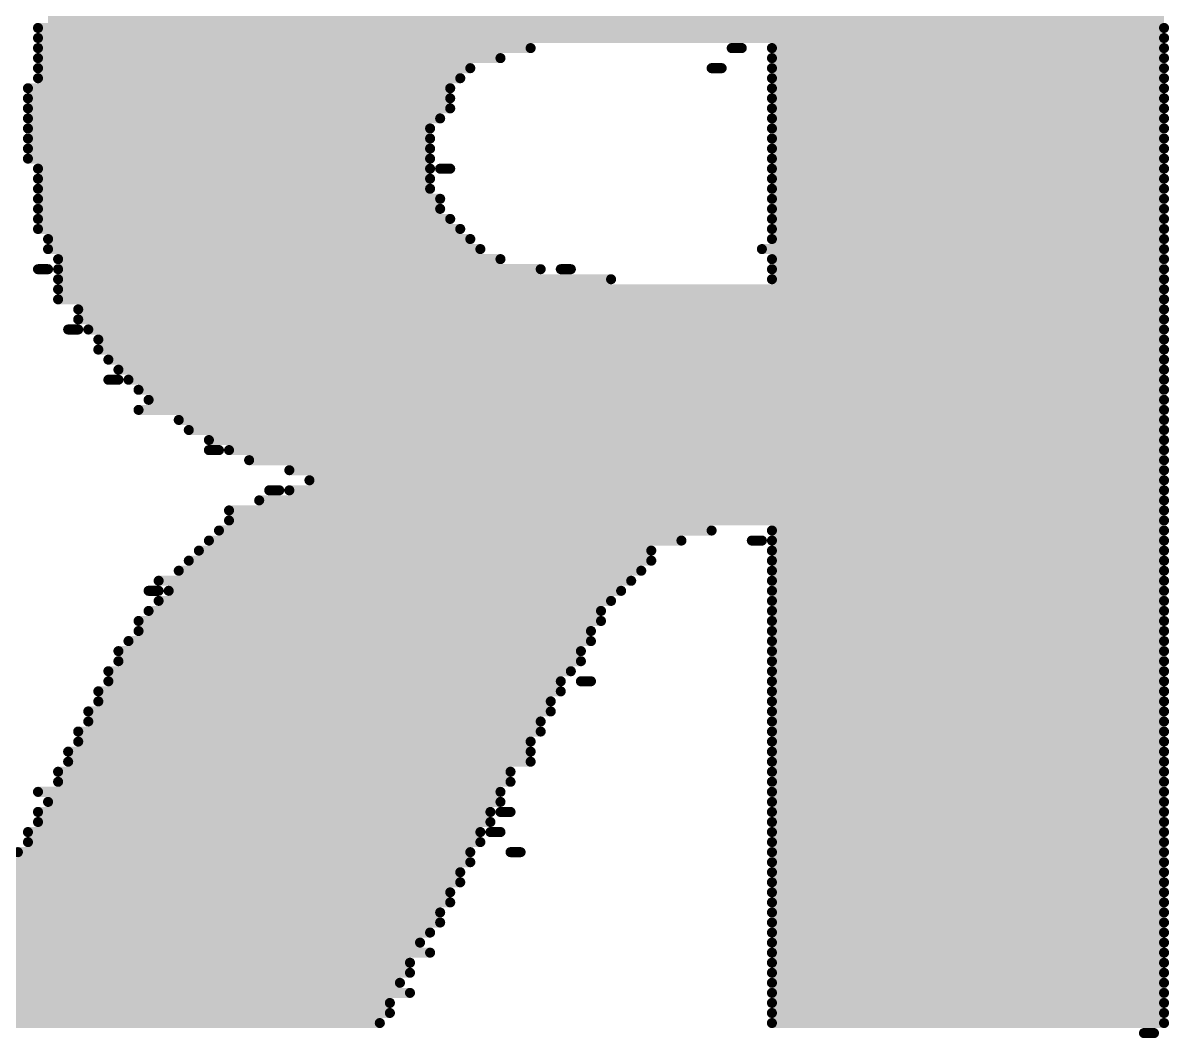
# Model space of a CAD drawing. Header units: inches. Extents: x -0.4 to 12.9, y -0.9 to 6.
# Drawn here: x 0.612 to 0.726, y 2.0478 to 2.1488 of the extents above; entities that cross this region are included whole.
import ezdxf

# ---------------------------------------------------------------- set-up
doc = ezdxf.new("R2010")
doc.units = ezdxf.units.IN
doc.header["$MEASUREMENT"] = 0
doc.layers.add('Bottom Overlay', color=54, linetype='Continuous')

msp = doc.modelspace()

# ---------------------------------------------------------------- linework, layer by layer
at = {"layer": 'Bottom Overlay'}
for points in [[(0.61445, 2.14925, 0.001, 0.001, 0), (0.72545, 2.14925, 0.001, 0.001, 0)], [(0.61345, 2.14825, 0.001, 0.001, 0), (0.72545, 2.14825, 0.001, 0.001, 0)], [(0.61345, 2.14725, 0.001, 0.001, 0), (0.72545, 2.14725, 0.001, 0.001, 0)], [(0.61345, 2.14625, 0.001, 0.001, 0), (0.66245, 2.14625, 0.001, 0.001, 0)], [(0.68245, 2.14625, 0.001, 0.001, 0), (0.68345, 2.14625, 0.001, 0.001, 0)], [(0.68645, 2.14625, 0.001, 0.001, 0), (0.72545, 2.14625, 0.001, 0.001, 0)], [(0.61345, 2.14525, 0.001, 0.001, 0), (0.65945, 2.14525, 0.001, 0.001, 0)], [(0.68645, 2.14525, 0.001, 0.001, 0), (0.72545, 2.14525, 0.001, 0.001, 0)], [(0.61345, 2.14425, 0.001, 0.001, 0), (0.65645, 2.14425, 0.001, 0.001, 0)], [(0.68045, 2.14425, 0.001, 0.001, 0), (0.68145, 2.14425, 0.001, 0.001, 0)], [(0.68645, 2.14425, 0.001, 0.001, 0), (0.72545, 2.14425, 0.001, 0.001, 0)], [(0.61345, 2.14325, 0.001, 0.001, 0), (0.65545, 2.14325, 0.001, 0.001, 0)], [(0.68645, 2.14325, 0.001, 0.001, 0), (0.72545, 2.14325, 0.001, 0.001, 0)], [(0.61245, 2.14225, 0.001, 0.001, 0), (0.65445, 2.14225, 0.001, 0.001, 0)], [(0.68645, 2.14225, 0.001, 0.001, 0), (0.72545, 2.14225, 0.001, 0.001, 0)], [(0.61245, 2.14125, 0.001, 0.001, 0), (0.65445, 2.14125, 0.001, 0.001, 0)], [(0.68645, 2.14125, 0.001, 0.001, 0), (0.72545, 2.14125, 0.001, 0.001, 0)], [(0.61245, 2.14025, 0.001, 0.001, 0), (0.65445, 2.14025, 0.001, 0.001, 0)], [(0.68645, 2.14025, 0.001, 0.001, 0), (0.72545, 2.14025, 0.001, 0.001, 0)], [(0.61245, 2.13925, 0.001, 0.001, 0), (0.65345, 2.13925, 0.001, 0.001, 0)], [(0.61245, 2.13825, 0.001, 0.001, 0), (0.65245, 2.13825, 0.001, 0.001, 0)], [(0.68645, 2.13925, 0.001, 0.001, 0), (0.72545, 2.13925, 0.001, 0.001, 0)], [(0.68645, 2.13825, 0.001, 0.001, 0), (0.72545, 2.13825, 0.001, 0.001, 0)], [(0.61245, 2.13725, 0.001, 0.001, 0), (0.65245, 2.13725, 0.001, 0.001, 0)], [(0.68645, 2.13725, 0.001, 0.001, 0), (0.72545, 2.13725, 0.001, 0.001, 0)], [(0.61245, 2.13625, 0.001, 0.001, 0), (0.65245, 2.13625, 0.001, 0.001, 0)], [(0.68645, 2.13625, 0.001, 0.001, 0), (0.72545, 2.13625, 0.001, 0.001, 0)], [(0.61245, 2.13525, 0.001, 0.001, 0), (0.65245, 2.13525, 0.001, 0.001, 0)], [(0.68645, 2.13525, 0.001, 0.001, 0), (0.72545, 2.13525, 0.001, 0.001, 0)], [(0.61345, 2.13425, 0.001, 0.001, 0), (0.65245, 2.13425, 0.001, 0.001, 0)], [(0.65345, 2.13425, 0.001, 0.001, 0), (0.65445, 2.13425, 0.001, 0.001, 0)], [(0.68645, 2.13425, 0.001, 0.001, 0), (0.72545, 2.13425, 0.001, 0.001, 0)], [(0.61345, 2.13325, 0.001, 0.001, 0), (0.65245, 2.13325, 0.001, 0.001, 0)], [(0.68645, 2.13325, 0.001, 0.001, 0), (0.72545, 2.13325, 0.001, 0.001, 0)], [(0.61345, 2.13225, 0.001, 0.001, 0), (0.65245, 2.13225, 0.001, 0.001, 0)], [(0.68645, 2.13225, 0.001, 0.001, 0), (0.72545, 2.13225, 0.001, 0.001, 0)], [(0.61345, 2.13125, 0.001, 0.001, 0), (0.65345, 2.13125, 0.001, 0.001, 0)], [(0.61345, 2.13025, 0.001, 0.001, 0), (0.65345, 2.13025, 0.001, 0.001, 0)], [(0.68645, 2.13125, 0.001, 0.001, 0), (0.72545, 2.13125, 0.001, 0.001, 0)], [(0.68645, 2.13025, 0.001, 0.001, 0), (0.72545, 2.13025, 0.001, 0.001, 0)], [(0.61345, 2.12925, 0.001, 0.001, 0), (0.65445, 2.12925, 0.001, 0.001, 0)], [(0.68645, 2.12925, 0.001, 0.001, 0), (0.72545, 2.12925, 0.001, 0.001, 0)], [(0.61345, 2.12825, 0.001, 0.001, 0), (0.65545, 2.12825, 0.001, 0.001, 0)], [(0.68645, 2.12825, 0.001, 0.001, 0), (0.72545, 2.12825, 0.001, 0.001, 0)], [(0.61445, 2.12725, 0.001, 0.001, 0), (0.65645, 2.12725, 0.001, 0.001, 0)], [(0.68645, 2.12725, 0.001, 0.001, 0), (0.72545, 2.12725, 0.001, 0.001, 0)], [(0.61445, 2.12625, 0.001, 0.001, 0), (0.65745, 2.12625, 0.001, 0.001, 0)], [(0.68545, 2.12625, 0.001, 0.001, 0), (0.72545, 2.12625, 0.001, 0.001, 0)], [(0.61545, 2.12525, 0.001, 0.001, 0), (0.65945, 2.12525, 0.001, 0.001, 0)], [(0.68645, 2.12525, 0.001, 0.001, 0), (0.72545, 2.12525, 0.001, 0.001, 0)], [(0.61345, 2.12425, 0.001, 0.001, 0), (0.61445, 2.12425, 0.001, 0.001, 0)], [(0.61545, 2.12425, 0.001, 0.001, 0), (0.66345, 2.12425, 0.001, 0.001, 0)], [(0.66545, 2.12425, 0.001, 0.001, 0), (0.66645, 2.12425, 0.001, 0.001, 0)], [(0.68645, 2.12425, 0.001, 0.001, 0), (0.72545, 2.12425, 0.001, 0.001, 0)], [(0.61545, 2.12325, 0.001, 0.001, 0), (0.67045, 2.12325, 0.001, 0.001, 0)], [(0.61545, 2.12225, 0.001, 0.001, 0), (0.72545, 2.12225, 0.001, 0.001, 0)], [(0.68645, 2.12325, 0.001, 0.001, 0), (0.72545, 2.12325, 0.001, 0.001, 0)], [(0.61545, 2.12125, 0.001, 0.001, 0), (0.72545, 2.12125, 0.001, 0.001, 0)], [(0.61745, 2.12025, 0.001, 0.001, 0), (0.72545, 2.12025, 0.001, 0.001, 0)], [(0.61745, 2.11925, 0.001, 0.001, 0), (0.72545, 2.11925, 0.001, 0.001, 0)], [(0.61645, 2.11825, 0.001, 0.001, 0), (0.61745, 2.11825, 0.001, 0.001, 0)], [(0.61845, 2.11825, 0.001, 0.001, 0), (0.72545, 2.11825, 0.001, 0.001, 0)], [(0.61945, 2.11725, 0.001, 0.001, 0), (0.72545, 2.11725, 0.001, 0.001, 0)], [(0.61945, 2.11625, 0.001, 0.001, 0), (0.72545, 2.11625, 0.001, 0.001, 0)], [(0.62045, 2.11525, 0.001, 0.001, 0), (0.72545, 2.11525, 0.001, 0.001, 0)], [(0.62145, 2.11425, 0.001, 0.001, 0), (0.72545, 2.11425, 0.001, 0.001, 0)], [(0.62045, 2.11325, 0.001, 0.001, 0), (0.62145, 2.11325, 0.001, 0.001, 0)], [(0.62245, 2.11325, 0.001, 0.001, 0), (0.72545, 2.11325, 0.001, 0.001, 0)], [(0.62345, 2.11225, 0.001, 0.001, 0), (0.72545, 2.11225, 0.001, 0.001, 0)], [(0.62445, 2.11125, 0.001, 0.001, 0), (0.72545, 2.11125, 0.001, 0.001, 0)], [(0.62345, 2.11025, 0.001, 0.001, 0), (0.72545, 2.11025, 0.001, 0.001, 0)], [(0.62745, 2.10925, 0.001, 0.001, 0), (0.72545, 2.10925, 0.001, 0.001, 0)], [(0.62845, 2.10825, 0.001, 0.001, 0), (0.72545, 2.10825, 0.001, 0.001, 0)], [(0.63045, 2.10725, 0.001, 0.001, 0), (0.72545, 2.10725, 0.001, 0.001, 0)], [(0.63045, 2.10625, 0.001, 0.001, 0), (0.63145, 2.10625, 0.001, 0.001, 0)], [(0.63245, 2.10625, 0.001, 0.001, 0), (0.72545, 2.10625, 0.001, 0.001, 0)], [(0.63445, 2.10525, 0.001, 0.001, 0), (0.72545, 2.10525, 0.001, 0.001, 0)], [(0.63845, 2.10425, 0.001, 0.001, 0), (0.72545, 2.10425, 0.001, 0.001, 0)], [(0.64045, 2.10325, 0.001, 0.001, 0), (0.72545, 2.10325, 0.001, 0.001, 0)], [(0.63645, 2.10225, 0.001, 0.001, 0), (0.63745, 2.10225, 0.001, 0.001, 0)], [(0.63845, 2.10225, 0.001, 0.001, 0), (0.72545, 2.10225, 0.001, 0.001, 0)], [(0.63545, 2.10125, 0.001, 0.001, 0), (0.72545, 2.10125, 0.001, 0.001, 0)], [(0.63245, 2.10025, 0.001, 0.001, 0), (0.72545, 2.10025, 0.001, 0.001, 0)], [(0.63145, 2.09825, 0.001, 0.001, 0), (0.68045, 2.09825, 0.001, 0.001, 0)], [(0.63245, 2.09925, 0.001, 0.001, 0), (0.72545, 2.09925, 0.001, 0.001, 0)], [(0.68645, 2.09825, 0.001, 0.001, 0), (0.72545, 2.09825, 0.001, 0.001, 0)], [(0.63045, 2.09725, 0.001, 0.001, 0), (0.67745, 2.09725, 0.001, 0.001, 0)], [(0.68445, 2.09725, 0.001, 0.001, 0), (0.68545, 2.09725, 0.001, 0.001, 0)], [(0.68645, 2.09725, 0.001, 0.001, 0), (0.72545, 2.09725, 0.001, 0.001, 0)], [(0.62945, 2.09625, 0.001, 0.001, 0), (0.67445, 2.09625, 0.001, 0.001, 0)], [(0.68645, 2.09625, 0.001, 0.001, 0), (0.72545, 2.09625, 0.001, 0.001, 0)], [(0.62845, 2.09525, 0.001, 0.001, 0), (0.67445, 2.09525, 0.001, 0.001, 0)], [(0.68645, 2.09525, 0.001, 0.001, 0), (0.72545, 2.09525, 0.001, 0.001, 0)], [(0.62745, 2.09425, 0.001, 0.001, 0), (0.67345, 2.09425, 0.001, 0.001, 0)], [(0.68645, 2.09425, 0.001, 0.001, 0), (0.72545, 2.09425, 0.001, 0.001, 0)], [(0.62545, 2.09325, 0.001, 0.001, 0), (0.67245, 2.09325, 0.001, 0.001, 0)], [(0.68645, 2.09325, 0.001, 0.001, 0), (0.72545, 2.09325, 0.001, 0.001, 0)], [(0.62445, 2.09225, 0.001, 0.001, 0), (0.62545, 2.09225, 0.001, 0.001, 0)], [(0.62645, 2.09225, 0.001, 0.001, 0), (0.67145, 2.09225, 0.001, 0.001, 0)], [(0.68645, 2.09225, 0.001, 0.001, 0), (0.72545, 2.09225, 0.001, 0.001, 0)], [(0.62545, 2.09125, 0.001, 0.001, 0), (0.67045, 2.09125, 0.001, 0.001, 0)], [(0.68645, 2.09125, 0.001, 0.001, 0), (0.72545, 2.09125, 0.001, 0.001, 0)], [(0.62345, 2.08925, 0.001, 0.001, 0), (0.66945, 2.08925, 0.001, 0.001, 0)], [(0.62445, 2.09025, 0.001, 0.001, 0), (0.66945, 2.09025, 0.001, 0.001, 0)], [(0.68645, 2.09025, 0.001, 0.001, 0), (0.72545, 2.09025, 0.001, 0.001, 0)], [(0.68645, 2.08925, 0.001, 0.001, 0), (0.72545, 2.08925, 0.001, 0.001, 0)], [(0.62345, 2.08825, 0.001, 0.001, 0), (0.66845, 2.08825, 0.001, 0.001, 0)], [(0.68645, 2.08825, 0.001, 0.001, 0), (0.72545, 2.08825, 0.001, 0.001, 0)], [(0.62245, 2.08725, 0.001, 0.001, 0), (0.66845, 2.08725, 0.001, 0.001, 0)], [(0.68645, 2.08725, 0.001, 0.001, 0), (0.72545, 2.08725, 0.001, 0.001, 0)], [(0.62145, 2.08625, 0.001, 0.001, 0), (0.66745, 2.08625, 0.001, 0.001, 0)], [(0.68645, 2.08625, 0.001, 0.001, 0), (0.72545, 2.08625, 0.001, 0.001, 0)], [(0.62145, 2.08525, 0.001, 0.001, 0), (0.66745, 2.08525, 0.001, 0.001, 0)], [(0.68645, 2.08525, 0.001, 0.001, 0), (0.72545, 2.08525, 0.001, 0.001, 0)], [(0.62045, 2.08425, 0.001, 0.001, 0), (0.66645, 2.08425, 0.001, 0.001, 0)], [(0.68645, 2.08425, 0.001, 0.001, 0), (0.72545, 2.08425, 0.001, 0.001, 0)], [(0.62045, 2.08325, 0.001, 0.001, 0), (0.66545, 2.08325, 0.001, 0.001, 0)], [(0.66745, 2.08325, 0.001, 0.001, 0), (0.66845, 2.08325, 0.001, 0.001, 0)], [(0.68645, 2.08325, 0.001, 0.001, 0), (0.72545, 2.08325, 0.001, 0.001, 0)], [(0.61945, 2.08225, 0.001, 0.001, 0), (0.66545, 2.08225, 0.001, 0.001, 0)], [(0.61945, 2.08125, 0.001, 0.001, 0), (0.66445, 2.08125, 0.001, 0.001, 0)], [(0.68645, 2.08225, 0.001, 0.001, 0), (0.72545, 2.08225, 0.001, 0.001, 0)], [(0.68645, 2.08125, 0.001, 0.001, 0), (0.72545, 2.08125, 0.001, 0.001, 0)], [(0.61845, 2.08025, 0.001, 0.001, 0), (0.66445, 2.08025, 0.001, 0.001, 0)], [(0.68645, 2.08025, 0.001, 0.001, 0), (0.72545, 2.08025, 0.001, 0.001, 0)], [(0.61845, 2.07925, 0.001, 0.001, 0), (0.66345, 2.07925, 0.001, 0.001, 0)], [(0.68645, 2.07925, 0.001, 0.001, 0), (0.72545, 2.07925, 0.001, 0.001, 0)], [(0.61745, 2.07825, 0.001, 0.001, 0), (0.66345, 2.07825, 0.001, 0.001, 0)], [(0.68645, 2.07825, 0.001, 0.001, 0), (0.72545, 2.07825, 0.001, 0.001, 0)], [(0.61745, 2.07725, 0.001, 0.001, 0), (0.66245, 2.07725, 0.001, 0.001, 0)], [(0.68645, 2.07725, 0.001, 0.001, 0), (0.72545, 2.07725, 0.001, 0.001, 0)], [(0.61645, 2.07625, 0.001, 0.001, 0), (0.66245, 2.07625, 0.001, 0.001, 0)], [(0.68645, 2.07625, 0.001, 0.001, 0), (0.72545, 2.07625, 0.001, 0.001, 0)], [(0.61645, 2.07525, 0.001, 0.001, 0), (0.66245, 2.07525, 0.001, 0.001, 0)], [(0.68645, 2.07525, 0.001, 0.001, 0), (0.72545, 2.07525, 0.001, 0.001, 0)], [(0.61545, 2.07425, 0.001, 0.001, 0), (0.66045, 2.07425, 0.001, 0.001, 0)], [(0.61545, 2.07325, 0.001, 0.001, 0), (0.66045, 2.07325, 0.001, 0.001, 0)], [(0.68645, 2.07425, 0.001, 0.001, 0), (0.72545, 2.07425, 0.001, 0.001, 0)], [(0.68645, 2.07325, 0.001, 0.001, 0), (0.72545, 2.07325, 0.001, 0.001, 0)], [(0.61345, 2.07225, 0.001, 0.001, 0), (0.65945, 2.07225, 0.001, 0.001, 0)], [(0.68645, 2.07225, 0.001, 0.001, 0), (0.72545, 2.07225, 0.001, 0.001, 0)], [(0.61445, 2.07125, 0.001, 0.001, 0), (0.65945, 2.07125, 0.001, 0.001, 0)], [(0.68645, 2.07125, 0.001, 0.001, 0), (0.72545, 2.07125, 0.001, 0.001, 0)], [(0.61345, 2.07025, 0.001, 0.001, 0), (0.65845, 2.07025, 0.001, 0.001, 0)], [(0.65945, 2.07025, 0.001, 0.001, 0), (0.66045, 2.07025, 0.001, 0.001, 0)], [(0.68645, 2.07025, 0.001, 0.001, 0), (0.72545, 2.07025, 0.001, 0.001, 0)], [(0.61345, 2.06925, 0.001, 0.001, 0), (0.65845, 2.06925, 0.001, 0.001, 0)], [(0.68645, 2.06925, 0.001, 0.001, 0), (0.72545, 2.06925, 0.001, 0.001, 0)], [(0.61245, 2.06825, 0.001, 0.001, 0), (0.65745, 2.06825, 0.001, 0.001, 0)], [(0.65845, 2.06825, 0.001, 0.001, 0), (0.65945, 2.06825, 0.001, 0.001, 0)], [(0.68645, 2.06825, 0.001, 0.001, 0), (0.72545, 2.06825, 0.001, 0.001, 0)], [(0.61245, 2.06725, 0.001, 0.001, 0), (0.65745, 2.06725, 0.001, 0.001, 0)], [(0.68645, 2.06725, 0.001, 0.001, 0), (0.72545, 2.06725, 0.001, 0.001, 0)], [(0.61045, 2.06525, 0.001, 0.001, 0), (0.65645, 2.06525, 0.001, 0.001, 0)], [(0.61145, 2.06625, 0.001, 0.001, 0), (0.65645, 2.06625, 0.001, 0.001, 0)], [(0.66045, 2.06625, 0.001, 0.001, 0), (0.66145, 2.06625, 0.001, 0.001, 0)], [(0.68645, 2.06625, 0.001, 0.001, 0), (0.72545, 2.06625, 0.001, 0.001, 0)], [(0.68645, 2.06525, 0.001, 0.001, 0), (0.72545, 2.06525, 0.001, 0.001, 0)], [(0.61045, 2.06425, 0.001, 0.001, 0), (0.65545, 2.06425, 0.001, 0.001, 0)], [(0.68645, 2.06425, 0.001, 0.001, 0), (0.72545, 2.06425, 0.001, 0.001, 0)], [(0.61045, 2.06325, 0.001, 0.001, 0), (0.65545, 2.06325, 0.001, 0.001, 0)], [(0.68645, 2.06325, 0.001, 0.001, 0), (0.72545, 2.06325, 0.001, 0.001, 0)], [(0.60945, 2.06225, 0.001, 0.001, 0), (0.65445, 2.06225, 0.001, 0.001, 0)], [(0.68645, 2.06225, 0.001, 0.001, 0), (0.72545, 2.06225, 0.001, 0.001, 0)], [(0.60845, 2.06125, 0.001, 0.001, 0), (0.65445, 2.06125, 0.001, 0.001, 0)], [(0.68645, 2.06125, 0.001, 0.001, 0), (0.72545, 2.06125, 0.001, 0.001, 0)], [(0.60845, 2.06025, 0.001, 0.001, 0), (0.65345, 2.06025, 0.001, 0.001, 0)], [(0.68645, 2.06025, 0.001, 0.001, 0), (0.72545, 2.06025, 0.001, 0.001, 0)], [(0.60745, 2.05925, 0.001, 0.001, 0), (0.65345, 2.05925, 0.001, 0.001, 0)], [(0.68645, 2.05925, 0.001, 0.001, 0), (0.72545, 2.05925, 0.001, 0.001, 0)], [(0.60645, 2.05725, 0.001, 0.001, 0), (0.65145, 2.05725, 0.001, 0.001, 0)], [(0.60745, 2.05825, 0.001, 0.001, 0), (0.65245, 2.05825, 0.001, 0.001, 0)], [(0.68645, 2.05825, 0.001, 0.001, 0), (0.72545, 2.05825, 0.001, 0.001, 0)], [(0.68645, 2.05725, 0.001, 0.001, 0), (0.72545, 2.05725, 0.001, 0.001, 0)], [(0.60545, 2.05625, 0.001, 0.001, 0), (0.65245, 2.05625, 0.001, 0.001, 0)], [(0.68645, 2.05625, 0.001, 0.001, 0), (0.72545, 2.05625, 0.001, 0.001, 0)], [(0.60545, 2.05525, 0.001, 0.001, 0), (0.65045, 2.05525, 0.001, 0.001, 0)], [(0.68645, 2.05525, 0.001, 0.001, 0), (0.72545, 2.05525, 0.001, 0.001, 0)], [(0.60545, 2.05425, 0.001, 0.001, 0), (0.65045, 2.05425, 0.001, 0.001, 0)], [(0.68645, 2.05425, 0.001, 0.001, 0), (0.72545, 2.05425, 0.001, 0.001, 0)], [(0.60445, 2.05325, 0.001, 0.001, 0), (0.64945, 2.05325, 0.001, 0.001, 0)], [(0.68645, 2.05325, 0.001, 0.001, 0), (0.72545, 2.05325, 0.001, 0.001, 0)], [(0.60445, 2.05225, 0.001, 0.001, 0), (0.65045, 2.05225, 0.001, 0.001, 0)], [(0.68645, 2.05225, 0.001, 0.001, 0), (0.72545, 2.05225, 0.001, 0.001, 0)], [(0.60345, 2.05125, 0.001, 0.001, 0), (0.64845, 2.05125, 0.001, 0.001, 0)], [(0.68645, 2.05125, 0.001, 0.001, 0), (0.72545, 2.05125, 0.001, 0.001, 0)], [(0.60345, 2.05025, 0.001, 0.001, 0), (0.64845, 2.05025, 0.001, 0.001, 0)], [(0.60345, 2.04925, 0.001, 0.001, 0), (0.64745, 2.04925, 0.001, 0.001, 0)], [(0.68645, 2.05025, 0.001, 0.001, 0), (0.72545, 2.05025, 0.001, 0.001, 0)], [(0.68645, 2.04925, 0.001, 0.001, 0), (0.72545, 2.04925, 0.001, 0.001, 0)], [(0.72345, 2.04825, 0.001, 0.001, 0), (0.72445, 2.04825, 0.001, 0.001, 0)]]:
    msp.add_lwpolyline(points, format="xyseb", dxfattribs=at)
for points in [[(0.6132, 2.14825, 0.0005, 0.0005, 1), (0.6137, 2.14825, 0.0005, 0.0005, 1)], [(0.7252, 2.14825, 0.0005, 0.0005, 1), (0.7257, 2.14825, 0.0005, 0.0005, 1)], [(0.6132, 2.14725, 0.0005, 0.0005, 1), (0.6137, 2.14725, 0.0005, 0.0005, 1)], [(0.6132, 2.14625, 0.0005, 0.0005, 1), (0.6137, 2.14625, 0.0005, 0.0005, 1)], [(0.6622, 2.14625, 0.0005, 0.0005, 1), (0.6627, 2.14625, 0.0005, 0.0005, 1)], [(0.6822, 2.14625, 0.0005, 0.0005, 1), (0.6827, 2.14625, 0.0005, 0.0005, 1)], [(0.6832, 2.14625, 0.0005, 0.0005, 1), (0.6837, 2.14625, 0.0005, 0.0005, 1)], [(0.6862, 2.14625, 0.0005, 0.0005, 1), (0.6867, 2.14625, 0.0005, 0.0005, 1)], [(0.7252, 2.14725, 0.0005, 0.0005, 1), (0.7257, 2.14725, 0.0005, 0.0005, 1)], [(0.7252, 2.14625, 0.0005, 0.0005, 1), (0.7257, 2.14625, 0.0005, 0.0005, 1)], [(0.6132, 2.14525, 0.0005, 0.0005, 1), (0.6137, 2.14525, 0.0005, 0.0005, 1)], [(0.6592, 2.14525, 0.0005, 0.0005, 1), (0.6597, 2.14525, 0.0005, 0.0005, 1)], [(0.6862, 2.14525, 0.0005, 0.0005, 1), (0.6867, 2.14525, 0.0005, 0.0005, 1)], [(0.7252, 2.14525, 0.0005, 0.0005, 1), (0.7257, 2.14525, 0.0005, 0.0005, 1)], [(0.6132, 2.14425, 0.0005, 0.0005, 1), (0.6137, 2.14425, 0.0005, 0.0005, 1)], [(0.6562, 2.14425, 0.0005, 0.0005, 1), (0.6567, 2.14425, 0.0005, 0.0005, 1)], [(0.6802, 2.14425, 0.0005, 0.0005, 1), (0.6807, 2.14425, 0.0005, 0.0005, 1)], [(0.6812, 2.14425, 0.0005, 0.0005, 1), (0.6817, 2.14425, 0.0005, 0.0005, 1)], [(0.6862, 2.14425, 0.0005, 0.0005, 1), (0.6867, 2.14425, 0.0005, 0.0005, 1)], [(0.7252, 2.14425, 0.0005, 0.0005, 1), (0.7257, 2.14425, 0.0005, 0.0005, 1)], [(0.6132, 2.14325, 0.0005, 0.0005, 1), (0.6137, 2.14325, 0.0005, 0.0005, 1)], [(0.6552, 2.14325, 0.0005, 0.0005, 1), (0.6557, 2.14325, 0.0005, 0.0005, 1)], [(0.6862, 2.14325, 0.0005, 0.0005, 1), (0.6867, 2.14325, 0.0005, 0.0005, 1)], [(0.7252, 2.14325, 0.0005, 0.0005, 1), (0.7257, 2.14325, 0.0005, 0.0005, 1)], [(0.6122, 2.14225, 0.0005, 0.0005, 1), (0.6127, 2.14225, 0.0005, 0.0005, 1)], [(0.6542, 2.14225, 0.0005, 0.0005, 1), (0.6547, 2.14225, 0.0005, 0.0005, 1)], [(0.6862, 2.14225, 0.0005, 0.0005, 1), (0.6867, 2.14225, 0.0005, 0.0005, 1)], [(0.7252, 2.14225, 0.0005, 0.0005, 1), (0.7257, 2.14225, 0.0005, 0.0005, 1)], [(0.6122, 2.14125, 0.0005, 0.0005, 1), (0.6127, 2.14125, 0.0005, 0.0005, 1)], [(0.6542, 2.14125, 0.0005, 0.0005, 1), (0.6547, 2.14125, 0.0005, 0.0005, 1)], [(0.6862, 2.14125, 0.0005, 0.0005, 1), (0.6867, 2.14125, 0.0005, 0.0005, 1)], [(0.7252, 2.14125, 0.0005, 0.0005, 1), (0.7257, 2.14125, 0.0005, 0.0005, 1)], [(0.6122, 2.14025, 0.0005, 0.0005, 1), (0.6127, 2.14025, 0.0005, 0.0005, 1)], [(0.6542, 2.14025, 0.0005, 0.0005, 1), (0.6547, 2.14025, 0.0005, 0.0005, 1)], [(0.6862, 2.14025, 0.0005, 0.0005, 1), (0.6867, 2.14025, 0.0005, 0.0005, 1)], [(0.7252, 2.14025, 0.0005, 0.0005, 1), (0.7257, 2.14025, 0.0005, 0.0005, 1)], [(0.6122, 2.13925, 0.0005, 0.0005, 1), (0.6127, 2.13925, 0.0005, 0.0005, 1)], [(0.6122, 2.13825, 0.0005, 0.0005, 1), (0.6127, 2.13825, 0.0005, 0.0005, 1)], [(0.6522, 2.13825, 0.0005, 0.0005, 1), (0.6527, 2.13825, 0.0005, 0.0005, 1)], [(0.6532, 2.13925, 0.0005, 0.0005, 1), (0.6537, 2.13925, 0.0005, 0.0005, 1)], [(0.6862, 2.13925, 0.0005, 0.0005, 1), (0.6867, 2.13925, 0.0005, 0.0005, 1)], [(0.6862, 2.13825, 0.0005, 0.0005, 1), (0.6867, 2.13825, 0.0005, 0.0005, 1)], [(0.7252, 2.13925, 0.0005, 0.0005, 1), (0.7257, 2.13925, 0.0005, 0.0005, 1)], [(0.7252, 2.13825, 0.0005, 0.0005, 1), (0.7257, 2.13825, 0.0005, 0.0005, 1)], [(0.6122, 2.13725, 0.0005, 0.0005, 1), (0.6127, 2.13725, 0.0005, 0.0005, 1)], [(0.6522, 2.13725, 0.0005, 0.0005, 1), (0.6527, 2.13725, 0.0005, 0.0005, 1)], [(0.6862, 2.13725, 0.0005, 0.0005, 1), (0.6867, 2.13725, 0.0005, 0.0005, 1)], [(0.7252, 2.13725, 0.0005, 0.0005, 1), (0.7257, 2.13725, 0.0005, 0.0005, 1)], [(0.6122, 2.13625, 0.0005, 0.0005, 1), (0.6127, 2.13625, 0.0005, 0.0005, 1)], [(0.6522, 2.13625, 0.0005, 0.0005, 1), (0.6527, 2.13625, 0.0005, 0.0005, 1)], [(0.6862, 2.13625, 0.0005, 0.0005, 1), (0.6867, 2.13625, 0.0005, 0.0005, 1)], [(0.7252, 2.13625, 0.0005, 0.0005, 1), (0.7257, 2.13625, 0.0005, 0.0005, 1)], [(0.6122, 2.13525, 0.0005, 0.0005, 1), (0.6127, 2.13525, 0.0005, 0.0005, 1)], [(0.6522, 2.13525, 0.0005, 0.0005, 1), (0.6527, 2.13525, 0.0005, 0.0005, 1)], [(0.6862, 2.13525, 0.0005, 0.0005, 1), (0.6867, 2.13525, 0.0005, 0.0005, 1)], [(0.7252, 2.13525, 0.0005, 0.0005, 1), (0.7257, 2.13525, 0.0005, 0.0005, 1)], [(0.6132, 2.13425, 0.0005, 0.0005, 1), (0.6137, 2.13425, 0.0005, 0.0005, 1)], [(0.6522, 2.13425, 0.0005, 0.0005, 1), (0.6527, 2.13425, 0.0005, 0.0005, 1)], [(0.6532, 2.13425, 0.0005, 0.0005, 1), (0.6537, 2.13425, 0.0005, 0.0005, 1)], [(0.6542, 2.13425, 0.0005, 0.0005, 1), (0.6547, 2.13425, 0.0005, 0.0005, 1)], [(0.6862, 2.13425, 0.0005, 0.0005, 1), (0.6867, 2.13425, 0.0005, 0.0005, 1)], [(0.7252, 2.13425, 0.0005, 0.0005, 1), (0.7257, 2.13425, 0.0005, 0.0005, 1)], [(0.6132, 2.13325, 0.0005, 0.0005, 1), (0.6137, 2.13325, 0.0005, 0.0005, 1)], [(0.6522, 2.13325, 0.0005, 0.0005, 1), (0.6527, 2.13325, 0.0005, 0.0005, 1)], [(0.6862, 2.13325, 0.0005, 0.0005, 1), (0.6867, 2.13325, 0.0005, 0.0005, 1)], [(0.7252, 2.13325, 0.0005, 0.0005, 1), (0.7257, 2.13325, 0.0005, 0.0005, 1)], [(0.6132, 2.13225, 0.0005, 0.0005, 1), (0.6137, 2.13225, 0.0005, 0.0005, 1)], [(0.6522, 2.13225, 0.0005, 0.0005, 1), (0.6527, 2.13225, 0.0005, 0.0005, 1)], [(0.6862, 2.13225, 0.0005, 0.0005, 1), (0.6867, 2.13225, 0.0005, 0.0005, 1)], [(0.7252, 2.13225, 0.0005, 0.0005, 1), (0.7257, 2.13225, 0.0005, 0.0005, 1)], [(0.6132, 2.13125, 0.0005, 0.0005, 1), (0.6137, 2.13125, 0.0005, 0.0005, 1)], [(0.6132, 2.13025, 0.0005, 0.0005, 1), (0.6137, 2.13025, 0.0005, 0.0005, 1)], [(0.6532, 2.13125, 0.0005, 0.0005, 1), (0.6537, 2.13125, 0.0005, 0.0005, 1)], [(0.6532, 2.13025, 0.0005, 0.0005, 1), (0.6537, 2.13025, 0.0005, 0.0005, 1)], [(0.6862, 2.13125, 0.0005, 0.0005, 1), (0.6867, 2.13125, 0.0005, 0.0005, 1)], [(0.6862, 2.13025, 0.0005, 0.0005, 1), (0.6867, 2.13025, 0.0005, 0.0005, 1)], [(0.7252, 2.13125, 0.0005, 0.0005, 1), (0.7257, 2.13125, 0.0005, 0.0005, 1)], [(0.7252, 2.13025, 0.0005, 0.0005, 1), (0.7257, 2.13025, 0.0005, 0.0005, 1)], [(0.6132, 2.12925, 0.0005, 0.0005, 1), (0.6137, 2.12925, 0.0005, 0.0005, 1)], [(0.6542, 2.12925, 0.0005, 0.0005, 1), (0.6547, 2.12925, 0.0005, 0.0005, 1)], [(0.6862, 2.12925, 0.0005, 0.0005, 1), (0.6867, 2.12925, 0.0005, 0.0005, 1)], [(0.7252, 2.12925, 0.0005, 0.0005, 1), (0.7257, 2.12925, 0.0005, 0.0005, 1)], [(0.6132, 2.12825, 0.0005, 0.0005, 1), (0.6137, 2.12825, 0.0005, 0.0005, 1)], [(0.6552, 2.12825, 0.0005, 0.0005, 1), (0.6557, 2.12825, 0.0005, 0.0005, 1)], [(0.6862, 2.12825, 0.0005, 0.0005, 1), (0.6867, 2.12825, 0.0005, 0.0005, 1)], [(0.7252, 2.12825, 0.0005, 0.0005, 1), (0.7257, 2.12825, 0.0005, 0.0005, 1)], [(0.6142, 2.12725, 0.0005, 0.0005, 1), (0.6147, 2.12725, 0.0005, 0.0005, 1)], [(0.6562, 2.12725, 0.0005, 0.0005, 1), (0.6567, 2.12725, 0.0005, 0.0005, 1)], [(0.6862, 2.12725, 0.0005, 0.0005, 1), (0.6867, 2.12725, 0.0005, 0.0005, 1)], [(0.7252, 2.12725, 0.0005, 0.0005, 1), (0.7257, 2.12725, 0.0005, 0.0005, 1)], [(0.6142, 2.12625, 0.0005, 0.0005, 1), (0.6147, 2.12625, 0.0005, 0.0005, 1)], [(0.6572, 2.12625, 0.0005, 0.0005, 1), (0.6577, 2.12625, 0.0005, 0.0005, 1)], [(0.6852, 2.12625, 0.0005, 0.0005, 1), (0.6857, 2.12625, 0.0005, 0.0005, 1)], [(0.7252, 2.12625, 0.0005, 0.0005, 1), (0.7257, 2.12625, 0.0005, 0.0005, 1)], [(0.6152, 2.12525, 0.0005, 0.0005, 1), (0.6157, 2.12525, 0.0005, 0.0005, 1)], [(0.6592, 2.12525, 0.0005, 0.0005, 1), (0.6597, 2.12525, 0.0005, 0.0005, 1)], [(0.6862, 2.12525, 0.0005, 0.0005, 1), (0.6867, 2.12525, 0.0005, 0.0005, 1)], [(0.7252, 2.12525, 0.0005, 0.0005, 1), (0.7257, 2.12525, 0.0005, 0.0005, 1)], [(0.6132, 2.12425, 0.0005, 0.0005, 1), (0.6137, 2.12425, 0.0005, 0.0005, 1)], [(0.6142, 2.12425, 0.0005, 0.0005, 1), (0.6147, 2.12425, 0.0005, 0.0005, 1)], [(0.6152, 2.12425, 0.0005, 0.0005, 1), (0.6157, 2.12425, 0.0005, 0.0005, 1)], [(0.6632, 2.12425, 0.0005, 0.0005, 1), (0.6637, 2.12425, 0.0005, 0.0005, 1)], [(0.6652, 2.12425, 0.0005, 0.0005, 1), (0.6657, 2.12425, 0.0005, 0.0005, 1)], [(0.6662, 2.12425, 0.0005, 0.0005, 1), (0.6667, 2.12425, 0.0005, 0.0005, 1)], [(0.6862, 2.12425, 0.0005, 0.0005, 1), (0.6867, 2.12425, 0.0005, 0.0005, 1)], [(0.7252, 2.12425, 0.0005, 0.0005, 1), (0.7257, 2.12425, 0.0005, 0.0005, 1)], [(0.6152, 2.12325, 0.0005, 0.0005, 1), (0.6157, 2.12325, 0.0005, 0.0005, 1)], [(0.6152, 2.12225, 0.0005, 0.0005, 1), (0.6157, 2.12225, 0.0005, 0.0005, 1)], [(0.6702, 2.12325, 0.0005, 0.0005, 1), (0.6707, 2.12325, 0.0005, 0.0005, 1)], [(0.6862, 2.12325, 0.0005, 0.0005, 1), (0.6867, 2.12325, 0.0005, 0.0005, 1)], [(0.7252, 2.12325, 0.0005, 0.0005, 1), (0.7257, 2.12325, 0.0005, 0.0005, 1)], [(0.7252, 2.12225, 0.0005, 0.0005, 1), (0.7257, 2.12225, 0.0005, 0.0005, 1)], [(0.6152, 2.12125, 0.0005, 0.0005, 1), (0.6157, 2.12125, 0.0005, 0.0005, 1)], [(0.7252, 2.12125, 0.0005, 0.0005, 1), (0.7257, 2.12125, 0.0005, 0.0005, 1)], [(0.6172, 2.12025, 0.0005, 0.0005, 1), (0.6177, 2.12025, 0.0005, 0.0005, 1)], [(0.7252, 2.12025, 0.0005, 0.0005, 1), (0.7257, 2.12025, 0.0005, 0.0005, 1)], [(0.6172, 2.11925, 0.0005, 0.0005, 1), (0.6177, 2.11925, 0.0005, 0.0005, 1)], [(0.7252, 2.11925, 0.0005, 0.0005, 1), (0.7257, 2.11925, 0.0005, 0.0005, 1)], [(0.6162, 2.11825, 0.0005, 0.0005, 1), (0.6167, 2.11825, 0.0005, 0.0005, 1)], [(0.6172, 2.11825, 0.0005, 0.0005, 1), (0.6177, 2.11825, 0.0005, 0.0005, 1)], [(0.6182, 2.11825, 0.0005, 0.0005, 1), (0.6187, 2.11825, 0.0005, 0.0005, 1)], [(0.7252, 2.11825, 0.0005, 0.0005, 1), (0.7257, 2.11825, 0.0005, 0.0005, 1)], [(0.6192, 2.11725, 0.0005, 0.0005, 1), (0.6197, 2.11725, 0.0005, 0.0005, 1)], [(0.7252, 2.11725, 0.0005, 0.0005, 1), (0.7257, 2.11725, 0.0005, 0.0005, 1)], [(0.6192, 2.11625, 0.0005, 0.0005, 1), (0.6197, 2.11625, 0.0005, 0.0005, 1)], [(0.7252, 2.11625, 0.0005, 0.0005, 1), (0.7257, 2.11625, 0.0005, 0.0005, 1)], [(0.6202, 2.11525, 0.0005, 0.0005, 1), (0.6207, 2.11525, 0.0005, 0.0005, 1)], [(0.6212, 2.11425, 0.0005, 0.0005, 1), (0.6217, 2.11425, 0.0005, 0.0005, 1)], [(0.7252, 2.11525, 0.0005, 0.0005, 1), (0.7257, 2.11525, 0.0005, 0.0005, 1)], [(0.7252, 2.11425, 0.0005, 0.0005, 1), (0.7257, 2.11425, 0.0005, 0.0005, 1)], [(0.6202, 2.11325, 0.0005, 0.0005, 1), (0.6207, 2.11325, 0.0005, 0.0005, 1)], [(0.6212, 2.11325, 0.0005, 0.0005, 1), (0.6217, 2.11325, 0.0005, 0.0005, 1)], [(0.6222, 2.11325, 0.0005, 0.0005, 1), (0.6227, 2.11325, 0.0005, 0.0005, 1)], [(0.7252, 2.11325, 0.0005, 0.0005, 1), (0.7257, 2.11325, 0.0005, 0.0005, 1)], [(0.6232, 2.11225, 0.0005, 0.0005, 1), (0.6237, 2.11225, 0.0005, 0.0005, 1)], [(0.7252, 2.11225, 0.0005, 0.0005, 1), (0.7257, 2.11225, 0.0005, 0.0005, 1)], [(0.6242, 2.11125, 0.0005, 0.0005, 1), (0.6247, 2.11125, 0.0005, 0.0005, 1)], [(0.7252, 2.11125, 0.0005, 0.0005, 1), (0.7257, 2.11125, 0.0005, 0.0005, 1)], [(0.6232, 2.11025, 0.0005, 0.0005, 1), (0.6237, 2.11025, 0.0005, 0.0005, 1)], [(0.7252, 2.11025, 0.0005, 0.0005, 1), (0.7257, 2.11025, 0.0005, 0.0005, 1)], [(0.6272, 2.10925, 0.0005, 0.0005, 1), (0.6277, 2.10925, 0.0005, 0.0005, 1)], [(0.7252, 2.10925, 0.0005, 0.0005, 1), (0.7257, 2.10925, 0.0005, 0.0005, 1)], [(0.6282, 2.10825, 0.0005, 0.0005, 1), (0.6287, 2.10825, 0.0005, 0.0005, 1)], [(0.7252, 2.10825, 0.0005, 0.0005, 1), (0.7257, 2.10825, 0.0005, 0.0005, 1)], [(0.6302, 2.10725, 0.0005, 0.0005, 1), (0.6307, 2.10725, 0.0005, 0.0005, 1)], [(0.6302, 2.10625, 0.0005, 0.0005, 1), (0.6307, 2.10625, 0.0005, 0.0005, 1)], [(0.6312, 2.10625, 0.0005, 0.0005, 1), (0.6317, 2.10625, 0.0005, 0.0005, 1)], [(0.6322, 2.10625, 0.0005, 0.0005, 1), (0.6327, 2.10625, 0.0005, 0.0005, 1)], [(0.7252, 2.10725, 0.0005, 0.0005, 1), (0.7257, 2.10725, 0.0005, 0.0005, 1)], [(0.7252, 2.10625, 0.0005, 0.0005, 1), (0.7257, 2.10625, 0.0005, 0.0005, 1)], [(0.6342, 2.10525, 0.0005, 0.0005, 1), (0.6347, 2.10525, 0.0005, 0.0005, 1)], [(0.7252, 2.10525, 0.0005, 0.0005, 1), (0.7257, 2.10525, 0.0005, 0.0005, 1)], [(0.6382, 2.10425, 0.0005, 0.0005, 1), (0.6387, 2.10425, 0.0005, 0.0005, 1)], [(0.7252, 2.10425, 0.0005, 0.0005, 1), (0.7257, 2.10425, 0.0005, 0.0005, 1)], [(0.6402, 2.10325, 0.0005, 0.0005, 1), (0.6407, 2.10325, 0.0005, 0.0005, 1)], [(0.7252, 2.10325, 0.0005, 0.0005, 1), (0.7257, 2.10325, 0.0005, 0.0005, 1)], [(0.6362, 2.10225, 0.0005, 0.0005, 1), (0.6367, 2.10225, 0.0005, 0.0005, 1)], [(0.6372, 2.10225, 0.0005, 0.0005, 1), (0.6377, 2.10225, 0.0005, 0.0005, 1)], [(0.6382, 2.10225, 0.0005, 0.0005, 1), (0.6387, 2.10225, 0.0005, 0.0005, 1)], [(0.7252, 2.10225, 0.0005, 0.0005, 1), (0.7257, 2.10225, 0.0005, 0.0005, 1)], [(0.6352, 2.10125, 0.0005, 0.0005, 1), (0.6357, 2.10125, 0.0005, 0.0005, 1)], [(0.7252, 2.10125, 0.0005, 0.0005, 1), (0.7257, 2.10125, 0.0005, 0.0005, 1)], [(0.6322, 2.10025, 0.0005, 0.0005, 1), (0.6327, 2.10025, 0.0005, 0.0005, 1)], [(0.7252, 2.10025, 0.0005, 0.0005, 1), (0.7257, 2.10025, 0.0005, 0.0005, 1)], [(0.6312, 2.09825, 0.0005, 0.0005, 1), (0.6317, 2.09825, 0.0005, 0.0005, 1)], [(0.6322, 2.09925, 0.0005, 0.0005, 1), (0.6327, 2.09925, 0.0005, 0.0005, 1)], [(0.6802, 2.09825, 0.0005, 0.0005, 1), (0.6807, 2.09825, 0.0005, 0.0005, 1)], [(0.6862, 2.09825, 0.0005, 0.0005, 1), (0.6867, 2.09825, 0.0005, 0.0005, 1)], [(0.7252, 2.09925, 0.0005, 0.0005, 1), (0.7257, 2.09925, 0.0005, 0.0005, 1)], [(0.7252, 2.09825, 0.0005, 0.0005, 1), (0.7257, 2.09825, 0.0005, 0.0005, 1)], [(0.6302, 2.09725, 0.0005, 0.0005, 1), (0.6307, 2.09725, 0.0005, 0.0005, 1)], [(0.6772, 2.09725, 0.0005, 0.0005, 1), (0.6777, 2.09725, 0.0005, 0.0005, 1)], [(0.6842, 2.09725, 0.0005, 0.0005, 1), (0.6847, 2.09725, 0.0005, 0.0005, 1)], [(0.6852, 2.09725, 0.0005, 0.0005, 1), (0.6857, 2.09725, 0.0005, 0.0005, 1)], [(0.6862, 2.09725, 0.0005, 0.0005, 1), (0.6867, 2.09725, 0.0005, 0.0005, 1)], [(0.7252, 2.09725, 0.0005, 0.0005, 1), (0.7257, 2.09725, 0.0005, 0.0005, 1)], [(0.6292, 2.09625, 0.0005, 0.0005, 1), (0.6297, 2.09625, 0.0005, 0.0005, 1)], [(0.6742, 2.09625, 0.0005, 0.0005, 1), (0.6747, 2.09625, 0.0005, 0.0005, 1)], [(0.6862, 2.09625, 0.0005, 0.0005, 1), (0.6867, 2.09625, 0.0005, 0.0005, 1)], [(0.7252, 2.09625, 0.0005, 0.0005, 1), (0.7257, 2.09625, 0.0005, 0.0005, 1)], [(0.6282, 2.09525, 0.0005, 0.0005, 1), (0.6287, 2.09525, 0.0005, 0.0005, 1)], [(0.6742, 2.09525, 0.0005, 0.0005, 1), (0.6747, 2.09525, 0.0005, 0.0005, 1)], [(0.6862, 2.09525, 0.0005, 0.0005, 1), (0.6867, 2.09525, 0.0005, 0.0005, 1)], [(0.7252, 2.09525, 0.0005, 0.0005, 1), (0.7257, 2.09525, 0.0005, 0.0005, 1)], [(0.6272, 2.09425, 0.0005, 0.0005, 1), (0.6277, 2.09425, 0.0005, 0.0005, 1)], [(0.6732, 2.09425, 0.0005, 0.0005, 1), (0.6737, 2.09425, 0.0005, 0.0005, 1)], [(0.6862, 2.09425, 0.0005, 0.0005, 1), (0.6867, 2.09425, 0.0005, 0.0005, 1)], [(0.7252, 2.09425, 0.0005, 0.0005, 1), (0.7257, 2.09425, 0.0005, 0.0005, 1)], [(0.6252, 2.09325, 0.0005, 0.0005, 1), (0.6257, 2.09325, 0.0005, 0.0005, 1)], [(0.6722, 2.09325, 0.0005, 0.0005, 1), (0.6727, 2.09325, 0.0005, 0.0005, 1)], [(0.6862, 2.09325, 0.0005, 0.0005, 1), (0.6867, 2.09325, 0.0005, 0.0005, 1)], [(0.7252, 2.09325, 0.0005, 0.0005, 1), (0.7257, 2.09325, 0.0005, 0.0005, 1)], [(0.6242, 2.09225, 0.0005, 0.0005, 1), (0.6247, 2.09225, 0.0005, 0.0005, 1)], [(0.6252, 2.09225, 0.0005, 0.0005, 1), (0.6257, 2.09225, 0.0005, 0.0005, 1)], [(0.6262, 2.09225, 0.0005, 0.0005, 1), (0.6267, 2.09225, 0.0005, 0.0005, 1)], [(0.6712, 2.09225, 0.0005, 0.0005, 1), (0.6717, 2.09225, 0.0005, 0.0005, 1)], [(0.6862, 2.09225, 0.0005, 0.0005, 1), (0.6867, 2.09225, 0.0005, 0.0005, 1)], [(0.7252, 2.09225, 0.0005, 0.0005, 1), (0.7257, 2.09225, 0.0005, 0.0005, 1)], [(0.6252, 2.09125, 0.0005, 0.0005, 1), (0.6257, 2.09125, 0.0005, 0.0005, 1)], [(0.6702, 2.09125, 0.0005, 0.0005, 1), (0.6707, 2.09125, 0.0005, 0.0005, 1)], [(0.6862, 2.09125, 0.0005, 0.0005, 1), (0.6867, 2.09125, 0.0005, 0.0005, 1)], [(0.7252, 2.09125, 0.0005, 0.0005, 1), (0.7257, 2.09125, 0.0005, 0.0005, 1)], [(0.6232, 2.08925, 0.0005, 0.0005, 1), (0.6237, 2.08925, 0.0005, 0.0005, 1)], [(0.6242, 2.09025, 0.0005, 0.0005, 1), (0.6247, 2.09025, 0.0005, 0.0005, 1)], [(0.6692, 2.09025, 0.0005, 0.0005, 1), (0.6697, 2.09025, 0.0005, 0.0005, 1)], [(0.6692, 2.08925, 0.0005, 0.0005, 1), (0.6697, 2.08925, 0.0005, 0.0005, 1)], [(0.6862, 2.09025, 0.0005, 0.0005, 1), (0.6867, 2.09025, 0.0005, 0.0005, 1)], [(0.6862, 2.08925, 0.0005, 0.0005, 1), (0.6867, 2.08925, 0.0005, 0.0005, 1)], [(0.7252, 2.09025, 0.0005, 0.0005, 1), (0.7257, 2.09025, 0.0005, 0.0005, 1)], [(0.7252, 2.08925, 0.0005, 0.0005, 1), (0.7257, 2.08925, 0.0005, 0.0005, 1)], [(0.6232, 2.08825, 0.0005, 0.0005, 1), (0.6237, 2.08825, 0.0005, 0.0005, 1)], [(0.6682, 2.08825, 0.0005, 0.0005, 1), (0.6687, 2.08825, 0.0005, 0.0005, 1)], [(0.6862, 2.08825, 0.0005, 0.0005, 1), (0.6867, 2.08825, 0.0005, 0.0005, 1)], [(0.7252, 2.08825, 0.0005, 0.0005, 1), (0.7257, 2.08825, 0.0005, 0.0005, 1)], [(0.6222, 2.08725, 0.0005, 0.0005, 1), (0.6227, 2.08725, 0.0005, 0.0005, 1)], [(0.6682, 2.08725, 0.0005, 0.0005, 1), (0.6687, 2.08725, 0.0005, 0.0005, 1)], [(0.6862, 2.08725, 0.0005, 0.0005, 1), (0.6867, 2.08725, 0.0005, 0.0005, 1)], [(0.7252, 2.08725, 0.0005, 0.0005, 1), (0.7257, 2.08725, 0.0005, 0.0005, 1)], [(0.6212, 2.08625, 0.0005, 0.0005, 1), (0.6217, 2.08625, 0.0005, 0.0005, 1)], [(0.6672, 2.08625, 0.0005, 0.0005, 1), (0.6677, 2.08625, 0.0005, 0.0005, 1)], [(0.6862, 2.08625, 0.0005, 0.0005, 1), (0.6867, 2.08625, 0.0005, 0.0005, 1)], [(0.7252, 2.08625, 0.0005, 0.0005, 1), (0.7257, 2.08625, 0.0005, 0.0005, 1)], [(0.6212, 2.08525, 0.0005, 0.0005, 1), (0.6217, 2.08525, 0.0005, 0.0005, 1)], [(0.6672, 2.08525, 0.0005, 0.0005, 1), (0.6677, 2.08525, 0.0005, 0.0005, 1)], [(0.6862, 2.08525, 0.0005, 0.0005, 1), (0.6867, 2.08525, 0.0005, 0.0005, 1)], [(0.7252, 2.08525, 0.0005, 0.0005, 1), (0.7257, 2.08525, 0.0005, 0.0005, 1)], [(0.6202, 2.08425, 0.0005, 0.0005, 1), (0.6207, 2.08425, 0.0005, 0.0005, 1)], [(0.6662, 2.08425, 0.0005, 0.0005, 1), (0.6667, 2.08425, 0.0005, 0.0005, 1)], [(0.6862, 2.08425, 0.0005, 0.0005, 1), (0.6867, 2.08425, 0.0005, 0.0005, 1)], [(0.7252, 2.08425, 0.0005, 0.0005, 1), (0.7257, 2.08425, 0.0005, 0.0005, 1)], [(0.6202, 2.08325, 0.0005, 0.0005, 1), (0.6207, 2.08325, 0.0005, 0.0005, 1)], [(0.6652, 2.08325, 0.0005, 0.0005, 1), (0.6657, 2.08325, 0.0005, 0.0005, 1)], [(0.6672, 2.08325, 0.0005, 0.0005, 1), (0.6677, 2.08325, 0.0005, 0.0005, 1)], [(0.6682, 2.08325, 0.0005, 0.0005, 1), (0.6687, 2.08325, 0.0005, 0.0005, 1)], [(0.6862, 2.08325, 0.0005, 0.0005, 1), (0.6867, 2.08325, 0.0005, 0.0005, 1)], [(0.7252, 2.08325, 0.0005, 0.0005, 1), (0.7257, 2.08325, 0.0005, 0.0005, 1)], [(0.6192, 2.08225, 0.0005, 0.0005, 1), (0.6197, 2.08225, 0.0005, 0.0005, 1)], [(0.6192, 2.08125, 0.0005, 0.0005, 1), (0.6197, 2.08125, 0.0005, 0.0005, 1)], [(0.6642, 2.08125, 0.0005, 0.0005, 1), (0.6647, 2.08125, 0.0005, 0.0005, 1)], [(0.6652, 2.08225, 0.0005, 0.0005, 1), (0.6657, 2.08225, 0.0005, 0.0005, 1)], [(0.6862, 2.08225, 0.0005, 0.0005, 1), (0.6867, 2.08225, 0.0005, 0.0005, 1)], [(0.6862, 2.08125, 0.0005, 0.0005, 1), (0.6867, 2.08125, 0.0005, 0.0005, 1)], [(0.7252, 2.08225, 0.0005, 0.0005, 1), (0.7257, 2.08225, 0.0005, 0.0005, 1)], [(0.7252, 2.08125, 0.0005, 0.0005, 1), (0.7257, 2.08125, 0.0005, 0.0005, 1)], [(0.6182, 2.08025, 0.0005, 0.0005, 1), (0.6187, 2.08025, 0.0005, 0.0005, 1)], [(0.6642, 2.08025, 0.0005, 0.0005, 1), (0.6647, 2.08025, 0.0005, 0.0005, 1)], [(0.6862, 2.08025, 0.0005, 0.0005, 1), (0.6867, 2.08025, 0.0005, 0.0005, 1)], [(0.7252, 2.08025, 0.0005, 0.0005, 1), (0.7257, 2.08025, 0.0005, 0.0005, 1)], [(0.6182, 2.07925, 0.0005, 0.0005, 1), (0.6187, 2.07925, 0.0005, 0.0005, 1)], [(0.6632, 2.07925, 0.0005, 0.0005, 1), (0.6637, 2.07925, 0.0005, 0.0005, 1)], [(0.6862, 2.07925, 0.0005, 0.0005, 1), (0.6867, 2.07925, 0.0005, 0.0005, 1)], [(0.7252, 2.07925, 0.0005, 0.0005, 1), (0.7257, 2.07925, 0.0005, 0.0005, 1)], [(0.6172, 2.07825, 0.0005, 0.0005, 1), (0.6177, 2.07825, 0.0005, 0.0005, 1)], [(0.6632, 2.07825, 0.0005, 0.0005, 1), (0.6637, 2.07825, 0.0005, 0.0005, 1)], [(0.6862, 2.07825, 0.0005, 0.0005, 1), (0.6867, 2.07825, 0.0005, 0.0005, 1)], [(0.7252, 2.07825, 0.0005, 0.0005, 1), (0.7257, 2.07825, 0.0005, 0.0005, 1)], [(0.6172, 2.07725, 0.0005, 0.0005, 1), (0.6177, 2.07725, 0.0005, 0.0005, 1)], [(0.6622, 2.07725, 0.0005, 0.0005, 1), (0.6627, 2.07725, 0.0005, 0.0005, 1)], [(0.6862, 2.07725, 0.0005, 0.0005, 1), (0.6867, 2.07725, 0.0005, 0.0005, 1)], [(0.7252, 2.07725, 0.0005, 0.0005, 1), (0.7257, 2.07725, 0.0005, 0.0005, 1)], [(0.6162, 2.07625, 0.0005, 0.0005, 1), (0.6167, 2.07625, 0.0005, 0.0005, 1)], [(0.6622, 2.07625, 0.0005, 0.0005, 1), (0.6627, 2.07625, 0.0005, 0.0005, 1)], [(0.6862, 2.07625, 0.0005, 0.0005, 1), (0.6867, 2.07625, 0.0005, 0.0005, 1)], [(0.7252, 2.07625, 0.0005, 0.0005, 1), (0.7257, 2.07625, 0.0005, 0.0005, 1)], [(0.6162, 2.07525, 0.0005, 0.0005, 1), (0.6167, 2.07525, 0.0005, 0.0005, 1)], [(0.6622, 2.07525, 0.0005, 0.0005, 1), (0.6627, 2.07525, 0.0005, 0.0005, 1)], [(0.6862, 2.07525, 0.0005, 0.0005, 1), (0.6867, 2.07525, 0.0005, 0.0005, 1)], [(0.7252, 2.07525, 0.0005, 0.0005, 1), (0.7257, 2.07525, 0.0005, 0.0005, 1)], [(0.6152, 2.07425, 0.0005, 0.0005, 1), (0.6157, 2.07425, 0.0005, 0.0005, 1)], [(0.6152, 2.07325, 0.0005, 0.0005, 1), (0.6157, 2.07325, 0.0005, 0.0005, 1)], [(0.6602, 2.07425, 0.0005, 0.0005, 1), (0.6607, 2.07425, 0.0005, 0.0005, 1)], [(0.6602, 2.07325, 0.0005, 0.0005, 1), (0.6607, 2.07325, 0.0005, 0.0005, 1)], [(0.6862, 2.07425, 0.0005, 0.0005, 1), (0.6867, 2.07425, 0.0005, 0.0005, 1)], [(0.6862, 2.07325, 0.0005, 0.0005, 1), (0.6867, 2.07325, 0.0005, 0.0005, 1)], [(0.7252, 2.07425, 0.0005, 0.0005, 1), (0.7257, 2.07425, 0.0005, 0.0005, 1)], [(0.7252, 2.07325, 0.0005, 0.0005, 1), (0.7257, 2.07325, 0.0005, 0.0005, 1)], [(0.6132, 2.07225, 0.0005, 0.0005, 1), (0.6137, 2.07225, 0.0005, 0.0005, 1)], [(0.6592, 2.07225, 0.0005, 0.0005, 1), (0.6597, 2.07225, 0.0005, 0.0005, 1)], [(0.6862, 2.07225, 0.0005, 0.0005, 1), (0.6867, 2.07225, 0.0005, 0.0005, 1)], [(0.7252, 2.07225, 0.0005, 0.0005, 1), (0.7257, 2.07225, 0.0005, 0.0005, 1)], [(0.6142, 2.07125, 0.0005, 0.0005, 1), (0.6147, 2.07125, 0.0005, 0.0005, 1)], [(0.6592, 2.07125, 0.0005, 0.0005, 1), (0.6597, 2.07125, 0.0005, 0.0005, 1)], [(0.6862, 2.07125, 0.0005, 0.0005, 1), (0.6867, 2.07125, 0.0005, 0.0005, 1)], [(0.7252, 2.07125, 0.0005, 0.0005, 1), (0.7257, 2.07125, 0.0005, 0.0005, 1)], [(0.6132, 2.07025, 0.0005, 0.0005, 1), (0.6137, 2.07025, 0.0005, 0.0005, 1)], [(0.6582, 2.07025, 0.0005, 0.0005, 1), (0.6587, 2.07025, 0.0005, 0.0005, 1)], [(0.6592, 2.07025, 0.0005, 0.0005, 1), (0.6597, 2.07025, 0.0005, 0.0005, 1)], [(0.6602, 2.07025, 0.0005, 0.0005, 1), (0.6607, 2.07025, 0.0005, 0.0005, 1)], [(0.6862, 2.07025, 0.0005, 0.0005, 1), (0.6867, 2.07025, 0.0005, 0.0005, 1)], [(0.7252, 2.07025, 0.0005, 0.0005, 1), (0.7257, 2.07025, 0.0005, 0.0005, 1)], [(0.6132, 2.06925, 0.0005, 0.0005, 1), (0.6137, 2.06925, 0.0005, 0.0005, 1)], [(0.6582, 2.06925, 0.0005, 0.0005, 1), (0.6587, 2.06925, 0.0005, 0.0005, 1)], [(0.6862, 2.06925, 0.0005, 0.0005, 1), (0.6867, 2.06925, 0.0005, 0.0005, 1)], [(0.7252, 2.06925, 0.0005, 0.0005, 1), (0.7257, 2.06925, 0.0005, 0.0005, 1)], [(0.6122, 2.06825, 0.0005, 0.0005, 1), (0.6127, 2.06825, 0.0005, 0.0005, 1)], [(0.6572, 2.06825, 0.0005, 0.0005, 1), (0.6577, 2.06825, 0.0005, 0.0005, 1)], [(0.6582, 2.06825, 0.0005, 0.0005, 1), (0.6587, 2.06825, 0.0005, 0.0005, 1)], [(0.6592, 2.06825, 0.0005, 0.0005, 1), (0.6597, 2.06825, 0.0005, 0.0005, 1)], [(0.6862, 2.06825, 0.0005, 0.0005, 1), (0.6867, 2.06825, 0.0005, 0.0005, 1)], [(0.7252, 2.06825, 0.0005, 0.0005, 1), (0.7257, 2.06825, 0.0005, 0.0005, 1)], [(0.6122, 2.06725, 0.0005, 0.0005, 1), (0.6127, 2.06725, 0.0005, 0.0005, 1)], [(0.6572, 2.06725, 0.0005, 0.0005, 1), (0.6577, 2.06725, 0.0005, 0.0005, 1)], [(0.6862, 2.06725, 0.0005, 0.0005, 1), (0.6867, 2.06725, 0.0005, 0.0005, 1)], [(0.7252, 2.06725, 0.0005, 0.0005, 1), (0.7257, 2.06725, 0.0005, 0.0005, 1)], [(0.6112, 2.06625, 0.0005, 0.0005, 1), (0.6117, 2.06625, 0.0005, 0.0005, 1)], [(0.6562, 2.06625, 0.0005, 0.0005, 1), (0.6567, 2.06625, 0.0005, 0.0005, 1)], [(0.6562, 2.06525, 0.0005, 0.0005, 1), (0.6567, 2.06525, 0.0005, 0.0005, 1)], [(0.6602, 2.06625, 0.0005, 0.0005, 1), (0.6607, 2.06625, 0.0005, 0.0005, 1)], [(0.6612, 2.06625, 0.0005, 0.0005, 1), (0.6617, 2.06625, 0.0005, 0.0005, 1)], [(0.6862, 2.06625, 0.0005, 0.0005, 1), (0.6867, 2.06625, 0.0005, 0.0005, 1)], [(0.6862, 2.06525, 0.0005, 0.0005, 1), (0.6867, 2.06525, 0.0005, 0.0005, 1)], [(0.7252, 2.06625, 0.0005, 0.0005, 1), (0.7257, 2.06625, 0.0005, 0.0005, 1)], [(0.7252, 2.06525, 0.0005, 0.0005, 1), (0.7257, 2.06525, 0.0005, 0.0005, 1)], [(0.6552, 2.06425, 0.0005, 0.0005, 1), (0.6557, 2.06425, 0.0005, 0.0005, 1)], [(0.6862, 2.06425, 0.0005, 0.0005, 1), (0.6867, 2.06425, 0.0005, 0.0005, 1)], [(0.7252, 2.06425, 0.0005, 0.0005, 1), (0.7257, 2.06425, 0.0005, 0.0005, 1)], [(0.6552, 2.06325, 0.0005, 0.0005, 1), (0.6557, 2.06325, 0.0005, 0.0005, 1)], [(0.6862, 2.06325, 0.0005, 0.0005, 1), (0.6867, 2.06325, 0.0005, 0.0005, 1)], [(0.7252, 2.06325, 0.0005, 0.0005, 1), (0.7257, 2.06325, 0.0005, 0.0005, 1)], [(0.6542, 2.06225, 0.0005, 0.0005, 1), (0.6547, 2.06225, 0.0005, 0.0005, 1)], [(0.6862, 2.06225, 0.0005, 0.0005, 1), (0.6867, 2.06225, 0.0005, 0.0005, 1)], [(0.7252, 2.06225, 0.0005, 0.0005, 1), (0.7257, 2.06225, 0.0005, 0.0005, 1)], [(0.6542, 2.06125, 0.0005, 0.0005, 1), (0.6547, 2.06125, 0.0005, 0.0005, 1)], [(0.6862, 2.06125, 0.0005, 0.0005, 1), (0.6867, 2.06125, 0.0005, 0.0005, 1)], [(0.7252, 2.06125, 0.0005, 0.0005, 1), (0.7257, 2.06125, 0.0005, 0.0005, 1)], [(0.6532, 2.06025, 0.0005, 0.0005, 1), (0.6537, 2.06025, 0.0005, 0.0005, 1)], [(0.6862, 2.06025, 0.0005, 0.0005, 1), (0.6867, 2.06025, 0.0005, 0.0005, 1)], [(0.7252, 2.06025, 0.0005, 0.0005, 1), (0.7257, 2.06025, 0.0005, 0.0005, 1)], [(0.6532, 2.05925, 0.0005, 0.0005, 1), (0.6537, 2.05925, 0.0005, 0.0005, 1)], [(0.6862, 2.05925, 0.0005, 0.0005, 1), (0.6867, 2.05925, 0.0005, 0.0005, 1)], [(0.7252, 2.05925, 0.0005, 0.0005, 1), (0.7257, 2.05925, 0.0005, 0.0005, 1)], [(0.6512, 2.05725, 0.0005, 0.0005, 1), (0.6517, 2.05725, 0.0005, 0.0005, 1)], [(0.6522, 2.05825, 0.0005, 0.0005, 1), (0.6527, 2.05825, 0.0005, 0.0005, 1)], [(0.6862, 2.05825, 0.0005, 0.0005, 1), (0.6867, 2.05825, 0.0005, 0.0005, 1)], [(0.6862, 2.05725, 0.0005, 0.0005, 1), (0.6867, 2.05725, 0.0005, 0.0005, 1)], [(0.7252, 2.05825, 0.0005, 0.0005, 1), (0.7257, 2.05825, 0.0005, 0.0005, 1)], [(0.7252, 2.05725, 0.0005, 0.0005, 1), (0.7257, 2.05725, 0.0005, 0.0005, 1)], [(0.6522, 2.05625, 0.0005, 0.0005, 1), (0.6527, 2.05625, 0.0005, 0.0005, 1)], [(0.6862, 2.05625, 0.0005, 0.0005, 1), (0.6867, 2.05625, 0.0005, 0.0005, 1)], [(0.7252, 2.05625, 0.0005, 0.0005, 1), (0.7257, 2.05625, 0.0005, 0.0005, 1)], [(0.6502, 2.05525, 0.0005, 0.0005, 1), (0.6507, 2.05525, 0.0005, 0.0005, 1)], [(0.6862, 2.05525, 0.0005, 0.0005, 1), (0.6867, 2.05525, 0.0005, 0.0005, 1)], [(0.7252, 2.05525, 0.0005, 0.0005, 1), (0.7257, 2.05525, 0.0005, 0.0005, 1)], [(0.6502, 2.05425, 0.0005, 0.0005, 1), (0.6507, 2.05425, 0.0005, 0.0005, 1)], [(0.6862, 2.05425, 0.0005, 0.0005, 1), (0.6867, 2.05425, 0.0005, 0.0005, 1)], [(0.7252, 2.05425, 0.0005, 0.0005, 1), (0.7257, 2.05425, 0.0005, 0.0005, 1)], [(0.6492, 2.05325, 0.0005, 0.0005, 1), (0.6497, 2.05325, 0.0005, 0.0005, 1)], [(0.6862, 2.05325, 0.0005, 0.0005, 1), (0.6867, 2.05325, 0.0005, 0.0005, 1)], [(0.7252, 2.05325, 0.0005, 0.0005, 1), (0.7257, 2.05325, 0.0005, 0.0005, 1)], [(0.6502, 2.05225, 0.0005, 0.0005, 1), (0.6507, 2.05225, 0.0005, 0.0005, 1)], [(0.6862, 2.05225, 0.0005, 0.0005, 1), (0.6867, 2.05225, 0.0005, 0.0005, 1)], [(0.7252, 2.05225, 0.0005, 0.0005, 1), (0.7257, 2.05225, 0.0005, 0.0005, 1)], [(0.6482, 2.05125, 0.0005, 0.0005, 1), (0.6487, 2.05125, 0.0005, 0.0005, 1)], [(0.6862, 2.05125, 0.0005, 0.0005, 1), (0.6867, 2.05125, 0.0005, 0.0005, 1)], [(0.7252, 2.05125, 0.0005, 0.0005, 1), (0.7257, 2.05125, 0.0005, 0.0005, 1)], [(0.6472, 2.04925, 0.0005, 0.0005, 1), (0.6477, 2.04925, 0.0005, 0.0005, 1)], [(0.6482, 2.05025, 0.0005, 0.0005, 1), (0.6487, 2.05025, 0.0005, 0.0005, 1)], [(0.6862, 2.05025, 0.0005, 0.0005, 1), (0.6867, 2.05025, 0.0005, 0.0005, 1)], [(0.6862, 2.04925, 0.0005, 0.0005, 1), (0.6867, 2.04925, 0.0005, 0.0005, 1)], [(0.7252, 2.05025, 0.0005, 0.0005, 1), (0.7257, 2.05025, 0.0005, 0.0005, 1)], [(0.7252, 2.04925, 0.0005, 0.0005, 1), (0.7257, 2.04925, 0.0005, 0.0005, 1)], [(0.7232, 2.04825, 0.0005, 0.0005, 1), (0.7237, 2.04825, 0.0005, 0.0005, 1)], [(0.7242, 2.04825, 0.0005, 0.0005, 1), (0.7247, 2.04825, 0.0005, 0.0005, 1)]]:
    msp.add_lwpolyline(points, format="xyseb", close=True, dxfattribs=at)

doc.saveas('drawing.dxf')
